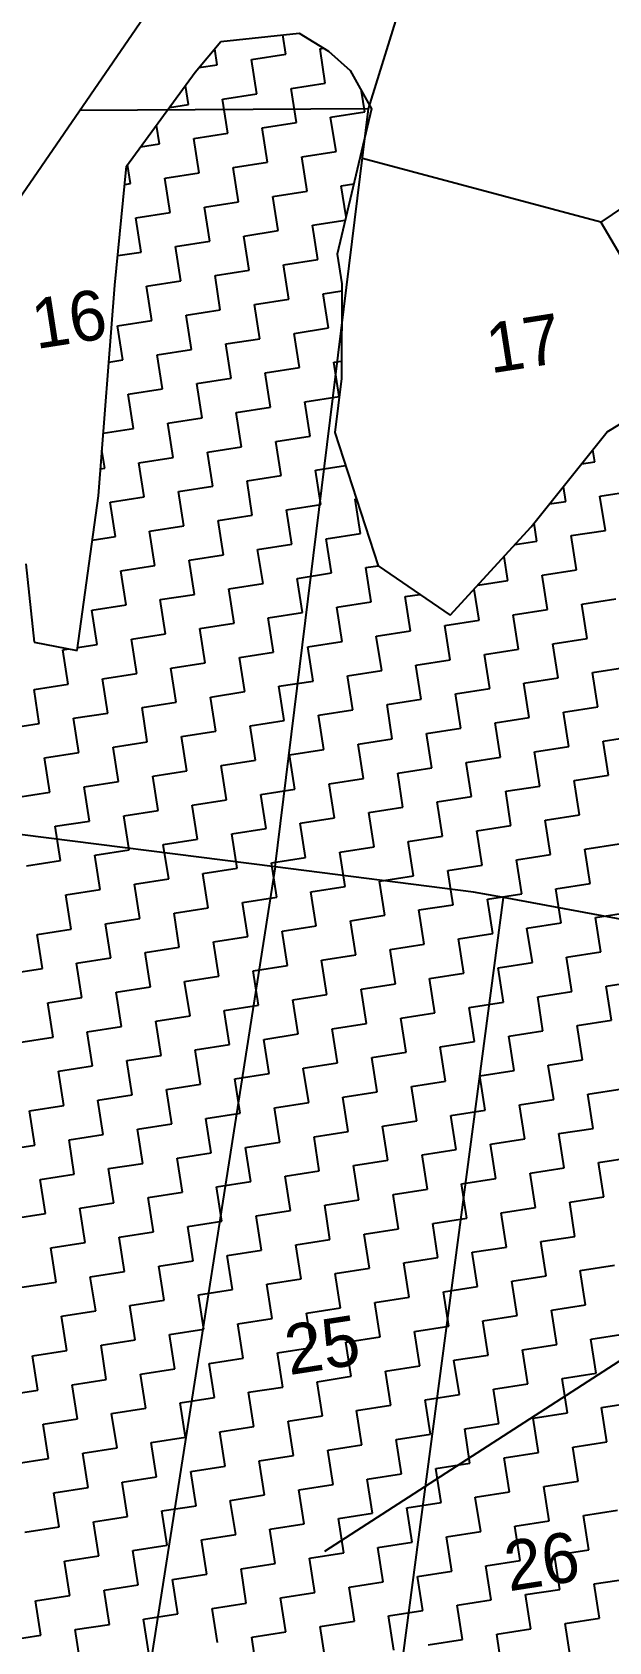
# Model space of a CAD drawing. Header units: metres. Extents: x 288488 to 290462, y 1999122 to 2001536.
# Drawn here: x 289163.5 to 289246.1, y 1999797.9 to 2000028.3 of the extents above; entities that cross this region are included whole.
import ezdxf
from ezdxf.enums import TextEntityAlignment as Align

# ---------------------------------------------------------------- set-up
doc = ezdxf.new("R2010")
doc.units = ezdxf.units.M
doc.header["$MEASUREMENT"] = 0
for name, color, linetype in [('POLY_HATCH', 12, 'Continuous'), ('POLY_PARCEL', 6, 'Continuous'), ('TEXT_PARCEL', 7, 'Continuous')]:
    doc.layers.add(name, color=color, linetype=linetype)
doc.styles.add('TEXT_MAP', font='')
doc.styles.get('TEXT_MAP').set_extended_font_data('Kruti Dev 050')

msp = doc.modelspace()

# ---------------------------------------------------------------- linework, layer by layer
msp.add_line((289286.25, 1999863.03), (289205.38, 1999810.82))
at = {"layer": 'POLY_HATCH'}
for p, q in [((289190.53, 2000026.98), (289201.73, 2000028.18)), ((289201.73, 2000028.18), (289205.93, 2000025.58)), ((289186.88, 2000022.61), (289190.53, 2000026.98)), ((289205.93, 2000025.58), (289209.07, 2000022.82)), ((289209.07, 2000022.82), (289212.1, 2000017.33)), ((289177.04, 2000009.16), (289186.88, 2000022.61)), ((289212.1, 2000017.33), (289207.2, 1999996.52)), ((289175.36, 1999992.1), (289177.04, 2000009.16)), ((289207.2, 1999996.52), (289207.86, 1999992.29)), ((289173.01, 1999961.94), (289175.36, 1999992.1)), ((289207.86, 1999992.29), (289207.8, 1999978.73)), ((289245.86, 1999971.11), (289260.22, 1999979.84)), ((289207.8, 1999978.73), (289206.84, 1999970.99)), ((289206.84, 1999970.99), (289213.06, 1999951.91)), ((289234.96, 1999957.49), (289245.86, 1999971.11)), ((289169.95, 1999939.79), (289173.01, 1999961.94)), ((289223.38, 1999944.85), (289234.96, 1999957.49)), ((289162.6, 1999952.19), (289163.8, 1999941)), ((289213.06, 1999951.91), (289223.38, 1999944.85)), ((289163.8, 1999941), (289169.95, 1999939.79))]:
    msp.add_line(p, q, dxfattribs=at)
at = {"layer": 'POLY_HATCH', "linetype": 'Continuous'}
for p, q in [((289199.83, 2000025.17), (289199.4, 2000027.93)), ((289190.02, 2000023.65), (289189.67, 2000025.94)), ((289194.93, 2000024.41), (289199.83, 2000025.17)), ((289204.73, 2000025.94), (289205.23, 2000026.01)), ((289205.49, 2000021.03), (289204.73, 2000025.94)), ((289187.4, 2000023.24), (289190.02, 2000023.65)), ((289195.69, 2000019.51), (289194.93, 2000024.41)), ((289185.89, 2000017.98), (289185.47, 2000020.69)), ((289200.59, 2000020.27), (289205.49, 2000021.03)), ((289190.79, 2000018.75), (289195.69, 2000019.51)), ((289191.55, 2000013.85), (289190.79, 2000018.75)), ((289201.35, 2000015.37), (289200.59, 2000020.27)), ((289211.15, 2000016.9), (289210.69, 2000019.88)), ((289183.18, 2000017.56), (289185.89, 2000017.98)), ((289206.25, 2000016.13), (289211.15, 2000016.9)), ((289207.02, 2000011.23), (289206.25, 2000016.13)), ((289181.75, 2000012.32), (289181.33, 2000015.03)), ((289186.65, 2000013.08), (289191.55, 2000013.85)), ((289196.45, 2000014.61), (289201.35, 2000015.37)), ((289197.21, 2000009.71), (289196.45, 2000014.61)), ((289179.04, 2000011.9), (289181.75, 2000012.32)), ((289187.41, 2000008.18), (289186.65, 2000013.08)), ((289202.12, 2000010.47), (289207.02, 2000011.23)), ((289177.61, 2000006.66), (289177.19, 2000009.37)), ((289192.31, 2000008.94), (289197.21, 2000009.71)), ((289193.08, 2000004.04), (289192.31, 2000008.94)), ((289202.88, 2000005.57), (289202.12, 2000010.47)), ((289176.78, 2000006.53), (289177.61, 2000006.66)), ((289182.51, 2000007.42), (289187.41, 2000008.18)), ((289183.27, 2000002.52), (289182.51, 2000007.42)), ((289207.78, 2000006.33), (289209.58, 2000006.61)), ((289197.98, 2000004.81), (289202.88, 2000005.57)), ((289198.74, 1999999.91), (289197.98, 2000004.81)), ((289208.47, 2000001.9), (289207.78, 2000006.33)), ((289178.37, 2000001.76), (289183.27, 2000002.52)), ((289188.18, 2000003.28), (289193.08, 2000004.04)), ((289188.94, 1999998.38), (289188.18, 2000003.28)), ((289179.14, 1999996.85), (289178.37, 2000001.76)), ((289193.84, 1999999.14), (289198.74, 1999999.91)), ((289203.64, 2000000.67), (289208.35, 2000001.4)), ((289204.4, 1999995.77), (289203.64, 2000000.67)), ((289184.04, 1999997.62), (289188.94, 1999998.38)), ((289184.8, 1999992.72), (289184.04, 1999997.62)), ((289194.6, 1999994.24), (289193.84, 1999999.14)), ((289175.78, 1999996.33), (289179.14, 1999996.85)), ((289199.5, 1999995), (289204.4, 1999995.77)), ((289189.7, 1999993.48), (289194.6, 1999994.24)), ((289190.46, 1999988.58), (289189.7, 1999993.48)), ((289200.27, 1999990.1), (289199.5, 1999995)), ((289179.9, 1999991.95), (289184.8, 1999992.72)), ((289180.66, 1999987.05), (289179.9, 1999991.95)), ((289205.17, 1999990.87), (289207.86, 1999991.29)), ((289205.93, 1999985.97), (289205.17, 1999990.87)), ((289185.56, 1999987.82), (289190.46, 1999988.58)), ((289195.36, 1999989.34), (289200.27, 1999990.1)), ((289196.13, 1999984.44), (289195.36, 1999989.34)), ((289175.76, 1999986.29), (289180.66, 1999987.05)), ((289176.52, 1999981.39), (289175.76, 1999986.29)), ((289186.33, 1999982.91), (289185.56, 1999987.82)), ((289201.03, 1999985.2), (289205.93, 1999985.97)), ((289191.23, 1999983.68), (289196.13, 1999984.44)), ((289191.99, 1999978.78), (289191.23, 1999983.68)), ((289201.79, 1999980.3), (289201.03, 1999985.2)), ((289174.5, 1999981.07), (289176.52, 1999981.39)), ((289181.42, 1999982.15), (289186.33, 1999982.91)), ((289182.19, 1999977.25), (289181.42, 1999982.15)), ((289206.69, 1999981.06), (289207.81, 1999981.24)), ((289196.89, 1999979.54), (289201.79, 1999980.3)), ((289197.65, 1999974.64), (289196.89, 1999979.54)), ((289207.45, 1999976.16), (289206.69, 1999981.06)), ((289177.29, 1999976.49), (289182.19, 1999977.25)), ((289187.09, 1999978.01), (289191.99, 1999978.78)), ((289187.85, 1999973.11), (289187.09, 1999978.01)), ((289178.05, 1999971.59), (289177.29, 1999976.49)), ((289192.75, 1999973.88), (289197.65, 1999974.64)), ((289202.55, 1999975.4), (289207.45, 1999976.16)), ((289203.32, 1999970.5), (289202.55, 1999975.4)), ((289182.95, 1999972.35), (289187.85, 1999973.11)), ((289183.71, 1999967.45), (289182.95, 1999972.35)), ((289193.51, 1999968.97), (289192.75, 1999973.88)), ((289173.71, 1999970.91), (289178.05, 1999971.59)), ((289198.42, 1999969.74), (289203.32, 1999970.5)), ((289199.18, 1999964.84), (289198.42, 1999969.74)), ((289173.91, 1999965.92), (289173.52, 1999968.47)), ((289178.81, 1999966.69), (289183.71, 1999967.45)), ((289188.61, 1999968.21), (289193.51, 1999968.97)), ((289189.38, 1999963.31), (289188.61, 1999968.21)), ((289244.05, 1999966.8), (289243.78, 1999968.52)), ((289173.31, 1999965.83), (289173.91, 1999965.92)), ((289179.58, 1999961.78), (289178.81, 1999966.69)), ((289204.08, 1999965.6), (289208.38, 1999966.27)), ((289204.84, 1999960.7), (289204.08, 1999965.6)), ((289242.18, 1999966.51), (289244.05, 1999966.8)), ((289184.48, 1999962.55), (289189.38, 1999963.31)), ((289194.28, 1999964.07), (289199.18, 1999964.84)), ((289195.04, 1999959.17), (289194.28, 1999964.07)), ((289239.91, 1999961.14), (289239.58, 1999963.26)), ((289174.67, 1999961.02), (289179.58, 1999961.78)), ((289175.44, 1999956.12), (289174.67, 1999961.02)), ((289185.24, 1999957.65), (289184.48, 1999962.55)), ((289199.94, 1999959.94), (289204.84, 1999960.7)), ((289209.74, 1999961.46), (289209.94, 1999961.49)), ((289210.51, 1999956.56), (289209.74, 1999961.46)), ((289237.59, 1999960.78), (289239.91, 1999961.14)), ((289244.81, 1999961.9), (289249.71, 1999962.66)), ((289245.58, 1999957), (289244.81, 1999961.9)), ((289190.14, 1999958.41), (289195.04, 1999959.17)), ((289190.9, 1999953.51), (289190.14, 1999958.41)), ((289200.7, 1999955.03), (289199.94, 1999959.94)), ((289172.13, 1999955.61), (289175.44, 1999956.12)), ((289180.34, 1999956.88), (289185.24, 1999957.65)), ((289181.1, 1999951.98), (289180.34, 1999956.88)), ((289205.61, 1999955.8), (289210.51, 1999956.56)), ((289235.77, 1999955.47), (289235.38, 1999958.01)), ((289240.67, 1999956.24), (289245.58, 1999957)), ((289241.44, 1999951.33), (289240.67, 1999956.24)), ((289195.8, 1999954.27), (289200.7, 1999955.03)), ((289196.57, 1999949.37), (289195.8, 1999954.27)), ((289206.37, 1999950.9), (289205.61, 1999955.8)), ((289232.67, 1999954.99), (289235.77, 1999955.47)), ((289176.2, 1999951.22), (289181.1, 1999951.98)), ((289186, 1999952.75), (289190.9, 1999953.51)), ((289186.76, 1999947.84), (289186, 1999952.75)), ((289211.27, 1999951.66), (289213.05, 1999951.94)), ((289212.03, 1999946.76), (289211.27, 1999951.66)), ((289231.64, 1999949.81), (289231.1, 1999953.27)), ((289236.54, 1999950.57), (289241.44, 1999951.33)), ((289176.96, 1999946.32), (289176.2, 1999951.22)), ((289191.67, 1999948.61), (289196.57, 1999949.37)), ((289201.47, 1999950.13), (289206.37, 1999950.9)), ((289202.23, 1999945.23), (289201.47, 1999950.13)), ((289227.3, 1999949.14), (289231.64, 1999949.81)), ((289237.3, 1999945.67), (289236.54, 1999950.57)), ((289181.86, 1999947.08), (289186.76, 1999947.84)), ((289182.63, 1999942.18), (289181.86, 1999947.08)), ((289192.43, 1999943.71), (289191.67, 1999948.61)), ((289207.13, 1999946), (289212.03, 1999946.76)), ((289216.93, 1999947.52), (289219.01, 1999947.84)), ((289217.7, 1999942.62), (289216.93, 1999947.52)), ((289227.5, 1999944.15), (289226.81, 1999948.59)), ((289242.2, 1999946.43), (289247.1, 1999947.2)), ((289172.06, 1999945.56), (289176.96, 1999946.32)), ((289172.82, 1999940.66), (289172.06, 1999945.56)), ((289197.33, 1999944.47), (289202.23, 1999945.23)), ((289198.09, 1999939.57), (289197.33, 1999944.47)), ((289207.89, 1999941.09), (289207.13, 1999946)), ((289232.4, 1999944.91), (289237.3, 1999945.67)), ((289233.16, 1999940.01), (289232.4, 1999944.91)), ((289242.96, 1999941.53), (289242.2, 1999946.43)), ((289177.73, 1999941.42), (289182.63, 1999942.18)), ((289187.53, 1999942.94), (289192.43, 1999943.71)), ((289188.29, 1999938.04), (289187.53, 1999942.94)), ((289212.79, 1999941.86), (289217.7, 1999942.62)), ((289222.6, 1999943.38), (289227.5, 1999944.15)), ((289223.36, 1999938.48), (289222.6, 1999943.38)), ((289167.92, 1999939.89), (289168.75, 1999940.02)), ((289168.69, 1999934.99), (289167.92, 1999939.89)), ((289170.01, 1999940.22), (289172.82, 1999940.66)), ((289178.49, 1999936.52), (289177.73, 1999941.42)), ((289202.99, 1999940.33), (289207.89, 1999941.09)), ((289203.76, 1999935.43), (289202.99, 1999940.33)), ((289213.56, 1999936.96), (289212.79, 1999941.86)), ((289228.26, 1999939.24), (289233.16, 1999940.01)), ((289238.06, 1999940.77), (289242.96, 1999941.53)), ((289238.82, 1999935.87), (289238.06, 1999940.77)), ((289183.39, 1999937.28), (289188.29, 1999938.04)), ((289193.19, 1999938.81), (289198.09, 1999939.57)), ((289193.95, 1999933.91), (289193.19, 1999938.81)), ((289218.46, 1999937.72), (289223.36, 1999938.48)), ((289219.22, 1999932.82), (289218.46, 1999937.72)), ((289229.02, 1999934.34), (289228.26, 1999939.24)), ((289173.59, 1999935.75), (289178.49, 1999936.52)), ((289174.35, 1999930.85), (289173.59, 1999935.75)), ((289184.15, 1999932.38), (289183.39, 1999937.28)), ((289198.85, 1999934.67), (289203.76, 1999935.43)), ((289208.66, 1999936.19), (289213.56, 1999936.96)), ((289209.42, 1999931.29), (289208.66, 1999936.19)), ((289233.92, 1999935.11), (289238.82, 1999935.87)), ((289243.73, 1999936.63), (289248.63, 1999937.4)), ((289244.49, 1999931.73), (289243.73, 1999936.63)), ((289163.79, 1999934.23), (289168.69, 1999934.99)), ((289164.55, 1999929.33), (289163.79, 1999934.23)), ((289189.05, 1999933.14), (289193.95, 1999933.91)), ((289189.82, 1999928.24), (289189.05, 1999933.14)), ((289199.62, 1999929.77), (289198.85, 1999934.67)), ((289224.12, 1999933.58), (289229.02, 1999934.34)), ((289224.88, 1999928.68), (289224.12, 1999933.58)), ((289234.69, 1999930.21), (289233.92, 1999935.11)), ((289169.45, 1999930.09), (289174.35, 1999930.85)), ((289179.25, 1999931.62), (289184.15, 1999932.38)), ((289180.01, 1999926.72), (289179.25, 1999931.62)), ((289204.52, 1999930.53), (289209.42, 1999931.29)), ((289205.28, 1999925.63), (289204.52, 1999930.53)), ((289214.32, 1999932.06), (289219.22, 1999932.82)), ((289215.08, 1999927.15), (289214.32, 1999932.06)), ((289239.59, 1999930.97), (289244.49, 1999931.73)), ((289240.35, 1999926.07), (289239.59, 1999930.97)), ((289159.65, 1999928.57), (289164.55, 1999929.33)), ((289170.21, 1999925.19), (289169.45, 1999930.09)), ((289184.91, 1999927.48), (289189.82, 1999928.24)), ((289194.72, 1999929), (289199.62, 1999929.77)), ((289195.48, 1999924.1), (289194.72, 1999929)), ((289219.98, 1999927.92), (289224.88, 1999928.68)), ((289229.79, 1999929.44), (289234.69, 1999930.21)), ((289230.55, 1999924.54), (289229.79, 1999929.44)), ((289175.11, 1999925.95), (289180.01, 1999926.72)), ((289175.88, 1999921.05), (289175.11, 1999925.95)), ((289185.68, 1999922.58), (289184.91, 1999927.48)), ((289210.18, 1999926.39), (289215.08, 1999927.15)), ((289210.94, 1999921.49), (289210.18, 1999926.39)), ((289220.75, 1999923.02), (289219.98, 1999927.92)), ((289235.45, 1999925.3), (289240.35, 1999926.07)), ((289245.25, 1999926.83), (289250.15, 1999927.59)), ((289246.01, 1999921.93), (289245.25, 1999926.83)), ((289165.31, 1999924.43), (289170.21, 1999925.19)), ((289166.07, 1999919.53), (289165.31, 1999924.43)), ((289190.58, 1999923.34), (289195.48, 1999924.1)), ((289200.38, 1999924.87), (289205.28, 1999925.63)), ((289201.14, 1999919.97), (289200.38, 1999924.87)), ((289225.65, 1999923.78), (289230.55, 1999924.54)), ((289226.41, 1999918.88), (289225.65, 1999923.78)), ((289236.21, 1999920.4), (289235.45, 1999925.3)), ((289180.78, 1999921.81), (289185.68, 1999922.58)), ((289181.54, 1999916.91), (289180.78, 1999921.81)), ((289191.34, 1999918.44), (289190.58, 1999923.34)), ((289206.04, 1999920.73), (289210.94, 1999921.49)), ((289215.85, 1999922.25), (289220.75, 1999923.02)), ((289216.61, 1999917.35), (289215.85, 1999922.25)), ((289241.11, 1999921.17), (289246.01, 1999921.93)), ((289161.17, 1999918.76), (289166.07, 1999919.53)), ((289170.97, 1999920.29), (289175.88, 1999921.05)), ((289171.74, 1999915.39), (289170.97, 1999920.29)), ((289196.24, 1999919.2), (289201.14, 1999919.97)), ((289197, 1999914.3), (289196.24, 1999919.2)), ((289206.81, 1999915.83), (289206.04, 1999920.73)), ((289231.31, 1999919.64), (289236.21, 1999920.4)), ((289232.07, 1999914.74), (289231.31, 1999919.64)), ((289241.88, 1999916.27), (289241.11, 1999921.17)), ((289176.64, 1999916.15), (289181.54, 1999916.91)), ((289186.44, 1999917.68), (289191.34, 1999918.44)), ((289187.2, 1999912.78), (289186.44, 1999917.68)), ((289211.71, 1999916.59), (289216.61, 1999917.35)), ((289221.51, 1999918.12), (289226.41, 1999918.88)), ((289222.27, 1999913.21), (289221.51, 1999918.12)), ((289166.84, 1999914.63), (289171.74, 1999915.39)), ((289167.6, 1999909.72), (289166.84, 1999914.63)), ((289177.4, 1999911.25), (289176.64, 1999916.15)), ((289201.91, 1999915.06), (289206.81, 1999915.83)), ((289202.67, 1999910.16), (289201.91, 1999915.06)), ((289212.47, 1999911.69), (289211.71, 1999916.59)), ((289227.17, 1999913.98), (289232.07, 1999914.74)), ((289236.98, 1999915.5), (289241.88, 1999916.27)), ((289237.74, 1999910.6), (289236.98, 1999915.5)), ((289182.3, 1999912.01), (289187.2, 1999912.78)), ((289192.1, 1999913.54), (289197, 1999914.3)), ((289192.87, 1999908.64), (289192.1, 1999913.54)), ((289217.37, 1999912.45), (289222.27, 1999913.21)), ((289218.13, 1999907.55), (289217.37, 1999912.45)), ((289227.94, 1999909.08), (289227.17, 1999913.98)), ((289242.64, 1999911.36), (289247.54, 1999912.13)), ((289172.5, 1999910.49), (289177.4, 1999911.25)), ((289173.26, 1999905.59), (289172.5, 1999910.49)), ((289183.07, 1999907.11), (289182.3, 1999912.01)), ((289197.77, 1999909.4), (289202.67, 1999910.16)), ((289207.57, 1999910.93), (289212.47, 1999911.69)), ((289208.33, 1999906.03), (289207.57, 1999910.93)), ((289232.84, 1999909.84), (289237.74, 1999910.6)), ((289233.6, 1999904.94), (289232.84, 1999909.84)), ((289243.4, 1999906.46), (289242.64, 1999911.36)), ((289162.7, 1999908.96), (289167.6, 1999909.72)), ((289187.97, 1999907.87), (289192.87, 1999908.64)), ((289188.73, 1999902.97), (289187.97, 1999907.87)), ((289198.53, 1999904.5), (289197.77, 1999909.4)), ((289213.23, 1999906.79), (289218.13, 1999907.55)), ((289223.04, 1999908.31), (289227.94, 1999909.08)), ((289223.8, 1999903.41), (289223.04, 1999908.31)), ((289168.36, 1999904.82), (289173.26, 1999905.59)), ((289178.16, 1999906.35), (289183.07, 1999907.11)), ((289178.93, 1999901.45), (289178.16, 1999906.35)), ((289203.43, 1999905.26), (289208.33, 1999906.03)), ((289204.19, 1999900.36), (289203.43, 1999905.26)), ((289214, 1999901.89), (289213.23, 1999906.79)), ((289238.5, 1999905.7), (289243.4, 1999906.46)), ((289239.26, 1999900.8), (289238.5, 1999905.7)), ((289169.13, 1999899.92), (289168.36, 1999904.82)), ((289183.83, 1999902.21), (289188.73, 1999902.97)), ((289193.63, 1999903.74), (289198.53, 1999904.5)), ((289194.39, 1999898.84), (289193.63, 1999903.74)), ((289218.9, 1999902.65), (289223.8, 1999903.41)), ((289228.7, 1999904.18), (289233.6, 1999904.94)), ((289229.46, 1999899.27), (289228.7, 1999904.18)), ((289174.03, 1999900.69), (289178.93, 1999901.45)), ((289174.79, 1999895.78), (289174.03, 1999900.69)), ((289184.59, 1999897.31), (289183.83, 1999902.21)), ((289209.1, 1999901.12), (289214, 1999901.89)), ((289209.86, 1999896.22), (289209.1, 1999901.12)), ((289219.66, 1999897.75), (289218.9, 1999902.65)), ((289234.36, 1999900.04), (289239.26, 1999900.8)), ((289244.16, 1999901.56), (289249.07, 1999902.33)), ((289244.93, 1999896.66), (289244.16, 1999901.56)), ((289164.22, 1999899.16), (289169.13, 1999899.92)), ((289164.99, 1999894.26), (289164.22, 1999899.16)), ((289189.49, 1999898.07), (289194.39, 1999898.84)), ((289199.29, 1999899.6), (289204.19, 1999900.36)), ((289200.06, 1999894.7), (289199.29, 1999899.6)), ((289224.56, 1999898.51), (289229.46, 1999899.27)), ((289225.32, 1999893.61), (289224.56, 1999898.51)), ((289235.13, 1999895.14), (289234.36, 1999900.04)), ((289179.69, 1999896.55), (289184.59, 1999897.31)), ((289180.45, 1999891.65), (289179.69, 1999896.55)), ((289190.25, 1999893.17), (289189.49, 1999898.07)), ((289204.96, 1999895.46), (289209.86, 1999896.22)), ((289214.76, 1999896.99), (289219.66, 1999897.75)), ((289215.52, 1999892.09), (289214.76, 1999896.99)), ((289240.03, 1999895.9), (289244.93, 1999896.66)), ((289160.09, 1999893.5), (289164.99, 1999894.26)), ((289169.89, 1999895.02), (289174.79, 1999895.78)), ((289170.65, 1999890.12), (289169.89, 1999895.02)), ((289195.16, 1999893.93), (289200.06, 1999894.7)), ((289195.92, 1999889.03), (289195.16, 1999893.93)), ((289205.72, 1999890.56), (289204.96, 1999895.46)), ((289230.22, 1999894.37), (289235.13, 1999895.14)), ((289230.99, 1999889.47), (289230.22, 1999894.37)), ((289240.79, 1999891), (289240.03, 1999895.9)), ((289175.55, 1999890.88), (289180.45, 1999891.65)), ((289185.35, 1999892.41), (289190.25, 1999893.17)), ((289186.12, 1999887.51), (289185.35, 1999892.41)), ((289210.62, 1999891.32), (289215.52, 1999892.09)), ((289220.42, 1999892.85), (289225.32, 1999893.61)), ((289221.19, 1999887.95), (289220.42, 1999892.85)), ((289245.69, 1999891.76), (289250.59, 1999892.52)), ((289246.45, 1999886.86), (289245.69, 1999891.76)), ((289165.75, 1999889.36), (289170.65, 1999890.12)), ((289166.51, 1999884.46), (289165.75, 1999889.36)), ((289176.31, 1999885.98), (289175.55, 1999890.88)), ((289200.82, 1999889.8), (289205.72, 1999890.56)), ((289201.58, 1999884.9), (289200.82, 1999889.8)), ((289211.38, 1999886.42), (289210.62, 1999891.32)), ((289226.09, 1999888.71), (289230.99, 1999889.47)), ((289235.89, 1999890.24), (289240.79, 1999891)), ((289236.65, 1999885.33), (289235.89, 1999890.24)), ((289181.22, 1999886.75), (289186.12, 1999887.51)), ((289181.98, 1999881.84), (289181.22, 1999886.75)), ((289191.02, 1999888.27), (289195.92, 1999889.03)), ((289191.78, 1999883.37), (289191.02, 1999888.27)), ((289216.28, 1999887.18), (289221.19, 1999887.95)), ((289217.05, 1999882.28), (289216.28, 1999887.18)), ((289226.85, 1999883.81), (289226.09, 1999888.71)), ((289241.55, 1999886.1), (289246.45, 1999886.86)), ((289161.61, 1999883.69), (289166.51, 1999884.46)), ((289171.41, 1999885.22), (289176.31, 1999885.98)), ((289172.18, 1999880.32), (289171.41, 1999885.22)), ((289196.68, 1999884.13), (289201.58, 1999884.9)), ((289206.48, 1999885.66), (289211.38, 1999886.42)), ((289207.25, 1999880.76), (289206.48, 1999885.66)), ((289231.75, 1999884.57), (289236.65, 1999885.33)), ((289232.51, 1999879.67), (289231.75, 1999884.57)), ((289242.31, 1999881.2), (289241.55, 1999886.1)), ((289186.88, 1999882.61), (289191.78, 1999883.37)), ((289187.64, 1999877.71), (289186.88, 1999882.61)), ((289197.44, 1999879.23), (289196.68, 1999884.13)), ((289212.15, 1999881.52), (289217.05, 1999882.28)), ((289221.95, 1999883.05), (289226.85, 1999883.81)), ((289222.71, 1999878.15), (289221.95, 1999883.05)), ((289167.28, 1999879.56), (289172.18, 1999880.32)), ((289177.08, 1999881.08), (289181.98, 1999881.84)), ((289177.84, 1999876.18), (289177.08, 1999881.08)), ((289202.34, 1999879.99), (289207.25, 1999880.76)), ((289203.11, 1999875.09), (289202.34, 1999879.99)), ((289212.91, 1999876.62), (289212.15, 1999881.52)), ((289237.41, 1999880.43), (289242.31, 1999881.2)), ((289238.18, 1999875.53), (289237.41, 1999880.43)), ((289168.04, 1999874.66), (289167.28, 1999879.56)), ((289182.74, 1999876.94), (289187.64, 1999877.71)), ((289192.54, 1999878.47), (289197.44, 1999879.23)), ((289193.31, 1999873.57), (289192.54, 1999878.47)), ((289217.81, 1999877.38), (289222.71, 1999878.15)), ((289227.61, 1999878.91), (289232.51, 1999879.67)), ((289228.37, 1999874.01), (289227.61, 1999878.91)), ((289172.94, 1999875.42), (289177.84, 1999876.18)), ((289173.7, 1999870.52), (289172.94, 1999875.42)), ((289183.5, 1999872.04), (289182.74, 1999876.94)), ((289208.01, 1999875.86), (289212.91, 1999876.62)), ((289208.77, 1999870.96), (289208.01, 1999875.86)), ((289218.57, 1999872.48), (289217.81, 1999877.38)), ((289233.28, 1999874.77), (289238.18, 1999875.53)), ((289243.08, 1999876.3), (289247.98, 1999877.06)), ((289243.84, 1999871.39), (289243.08, 1999876.3)), ((289163.14, 1999873.89), (289168.04, 1999874.66)), ((289163.9, 1999868.99), (289163.14, 1999873.89)), ((289188.4, 1999872.81), (289193.31, 1999873.57)), ((289198.21, 1999874.33), (289203.11, 1999875.09)), ((289198.97, 1999869.43), (289198.21, 1999874.33)), ((289223.47, 1999873.24), (289228.37, 1999874.01)), ((289224.24, 1999868.34), (289223.47, 1999873.24)), ((289234.04, 1999869.87), (289233.28, 1999874.77)), ((289178.6, 1999871.28), (289183.5, 1999872.04)), ((289179.37, 1999866.38), (289178.6, 1999871.28)), ((289189.17, 1999867.9), (289188.4, 1999872.81)), ((289203.87, 1999870.19), (289208.77, 1999870.96)), ((289213.67, 1999871.72), (289218.57, 1999872.48)), ((289214.43, 1999866.82), (289213.67, 1999871.72)), ((289238.94, 1999870.63), (289243.84, 1999871.39)), ((289239.7, 1999865.73), (289238.94, 1999870.63)), ((289159, 1999868.23), (289163.9, 1999868.99)), ((289168.8, 1999869.75), (289173.7, 1999870.52)), ((289169.56, 1999864.85), (289168.8, 1999869.75)), ((289194.07, 1999868.67), (289198.97, 1999869.43)), ((289194.83, 1999863.77), (289194.07, 1999868.67)), ((289204.63, 1999865.29), (289203.87, 1999870.19)), ((289219.34, 1999867.58), (289224.24, 1999868.34)), ((289229.14, 1999869.11), (289234.04, 1999869.87)), ((289229.9, 1999864.21), (289229.14, 1999869.11)), ((289174.46, 1999865.62), (289179.37, 1999866.38)), ((289184.27, 1999867.14), (289189.17, 1999867.9)), ((289185.03, 1999862.24), (289184.27, 1999867.14)), ((289209.53, 1999866.06), (289214.43, 1999866.82)), ((289210.3, 1999861.15), (289209.53, 1999866.06)), ((289220.1, 1999862.68), (289219.34, 1999867.58)), ((289244.6, 1999866.49), (289249.5, 1999867.26)), ((289245.37, 1999861.59), (289244.6, 1999866.49)), ((289164.66, 1999864.09), (289169.56, 1999864.85)), ((289165.43, 1999859.19), (289164.66, 1999864.09)), ((289175.23, 1999860.72), (289174.46, 1999865.62)), ((289189.93, 1999863), (289194.83, 1999863.77)), ((289199.73, 1999864.53), (289204.63, 1999865.29)), ((289200.49, 1999859.63), (289199.73, 1999864.53)), ((289225, 1999863.44), (289229.9, 1999864.21)), ((289234.8, 1999864.97), (289239.7, 1999865.73)), ((289235.56, 1999860.07), (289234.8, 1999864.97)), ((289180.13, 1999861.48), (289185.03, 1999862.24)), ((289180.89, 1999856.58), (289180.13, 1999861.48)), ((289190.69, 1999858.1), (289189.93, 1999863)), ((289215.2, 1999861.92), (289220.1, 1999862.68)), ((289215.96, 1999857.02), (289215.2, 1999861.92)), ((289225.76, 1999858.54), (289225, 1999863.44)), ((289240.47, 1999860.83), (289245.37, 1999861.59)), ((289160.52, 1999858.43), (289165.43, 1999859.19)), ((289170.33, 1999859.95), (289175.23, 1999860.72)), ((289171.09, 1999855.05), (289170.33, 1999859.95)), ((289195.59, 1999858.87), (289200.49, 1999859.63)), ((289205.4, 1999860.39), (289210.3, 1999861.15)), ((289206.16, 1999855.49), (289205.4, 1999860.39)), ((289230.66, 1999859.3), (289235.56, 1999860.07)), ((289231.43, 1999854.4), (289230.66, 1999859.3)), ((289241.23, 1999855.93), (289240.47, 1999860.83)), ((289185.79, 1999857.34), (289190.69, 1999858.1)), ((289186.56, 1999852.44), (289185.79, 1999857.34)), ((289196.36, 1999853.96), (289195.59, 1999858.87)), ((289211.06, 1999856.25), (289215.96, 1999857.02)), ((289220.86, 1999857.78), (289225.76, 1999858.54)), ((289221.62, 1999852.88), (289220.86, 1999857.78)), ((289166.19, 1999854.29), (289171.09, 1999855.05)), ((289175.99, 1999855.81), (289180.89, 1999856.58)), ((289176.75, 1999850.91), (289175.99, 1999855.81)), ((289201.26, 1999854.73), (289206.16, 1999855.49)), ((289202.02, 1999849.83), (289201.26, 1999854.73)), ((289211.82, 1999851.35), (289211.06, 1999856.25)), ((289236.33, 1999855.17), (289241.23, 1999855.93)), ((289237.09, 1999850.27), (289236.33, 1999855.17)), ((289166.95, 1999849.39), (289166.19, 1999854.29)), ((289181.65, 1999851.68), (289186.56, 1999852.44)), ((289191.46, 1999853.2), (289196.36, 1999853.96)), ((289192.22, 1999848.3), (289191.46, 1999853.2)), ((289216.72, 1999852.12), (289221.62, 1999852.88)), ((289226.53, 1999853.64), (289231.43, 1999854.4)), ((289227.29, 1999848.74), (289226.53, 1999853.64)), ((289171.85, 1999850.15), (289176.75, 1999850.91)), ((289172.62, 1999845.25), (289171.85, 1999850.15)), ((289182.42, 1999846.78), (289181.65, 1999851.68)), ((289206.92, 1999850.59), (289211.82, 1999851.35)), ((289207.68, 1999845.69), (289206.92, 1999850.59)), ((289217.49, 1999847.21), (289216.72, 1999852.12)), ((289232.19, 1999849.5), (289237.09, 1999850.27)), ((289241.99, 1999851.03), (289246.89, 1999851.79)), ((289242.75, 1999846.13), (289241.99, 1999851.03)), ((289162.05, 1999848.63), (289166.95, 1999849.39)), ((289187.32, 1999847.54), (289192.22, 1999848.3)), ((289197.12, 1999849.06), (289202.02, 1999849.83)), ((289197.88, 1999844.16), (289197.12, 1999849.06)), ((289222.39, 1999847.98), (289227.29, 1999848.74)), ((289223.15, 1999843.08), (289222.39, 1999847.98)), ((289232.95, 1999844.6), (289232.19, 1999849.5)), ((289177.52, 1999846.01), (289182.42, 1999846.78)), ((289178.28, 1999841.11), (289177.52, 1999846.01)), ((289188.08, 1999842.64), (289187.32, 1999847.54)), ((289202.78, 1999844.93), (289207.68, 1999845.69)), ((289212.59, 1999846.45), (289217.49, 1999847.21)), ((289213.35, 1999841.55), (289212.59, 1999846.45)), ((289237.85, 1999845.36), (289242.75, 1999846.13)), ((289238.62, 1999840.46), (289237.85, 1999845.36)), ((289167.71, 1999844.49), (289172.62, 1999845.25)), ((289168.48, 1999839.59), (289167.71, 1999844.49)), ((289192.98, 1999843.4), (289197.88, 1999844.16)), ((289193.74, 1999838.5), (289192.98, 1999843.4)), ((289203.55, 1999840.02), (289202.78, 1999844.93)), ((289218.25, 1999842.31), (289223.15, 1999843.08)), ((289228.05, 1999843.84), (289232.95, 1999844.6)), ((289228.81, 1999838.94), (289228.05, 1999843.84)), ((289173.38, 1999840.35), (289178.28, 1999841.11)), ((289183.18, 1999841.87), (289188.08, 1999842.64)), ((289183.94, 1999836.97), (289183.18, 1999841.87)), ((289208.45, 1999840.79), (289213.35, 1999841.55)), ((289209.21, 1999835.89), (289208.45, 1999840.79)), ((289219.01, 1999837.41), (289218.25, 1999842.31)), ((289243.52, 1999841.23), (289248.42, 1999841.99)), ((289244.28, 1999836.33), (289243.52, 1999841.23)), ((289163.58, 1999838.82), (289168.48, 1999839.59)), ((289164.34, 1999833.92), (289163.58, 1999838.82)), ((289174.14, 1999835.45), (289173.38, 1999840.35)), ((289188.84, 1999837.74), (289193.74, 1999838.5)), ((289198.65, 1999839.26), (289203.55, 1999840.02)), ((289199.41, 1999834.36), (289198.65, 1999839.26)), ((289223.91, 1999838.18), (289228.81, 1999838.94)), ((289233.71, 1999839.7), (289238.62, 1999840.46)), ((289234.48, 1999834.8), (289233.71, 1999839.7)), ((289179.04, 1999836.21), (289183.94, 1999836.97)), ((289179.8, 1999831.31), (289179.04, 1999836.21)), ((289189.61, 1999832.84), (289188.84, 1999837.74)), ((289214.11, 1999836.65), (289219.01, 1999837.41)), ((289214.87, 1999831.75), (289214.11, 1999836.65)), ((289224.68, 1999833.27), (289223.91, 1999838.18)), ((289239.38, 1999835.56), (289244.28, 1999836.33)), ((289159.44, 1999833.16), (289164.34, 1999833.92)), ((289169.24, 1999834.69), (289174.14, 1999835.45)), ((289170, 1999829.78), (289169.24, 1999834.69)), ((289194.51, 1999833.6), (289199.41, 1999834.36)), ((289204.31, 1999835.12), (289209.21, 1999835.89)), ((289205.07, 1999830.22), (289204.31, 1999835.12)), ((289229.58, 1999834.04), (289234.48, 1999834.8)), ((289230.34, 1999829.14), (289229.58, 1999834.04)), ((289240.14, 1999830.66), (289239.38, 1999835.56)), ((289184.71, 1999832.07), (289189.61, 1999832.84)), ((289185.47, 1999827.17), (289184.71, 1999832.07)), ((289195.27, 1999828.7), (289194.51, 1999833.6)), ((289209.97, 1999830.99), (289214.87, 1999831.75)), ((289219.77, 1999832.51), (289224.68, 1999833.27)), ((289220.54, 1999827.61), (289219.77, 1999832.51)), ((289245.04, 1999831.42), (289249.94, 1999832.19)), ((289165.1, 1999829.02), (289170, 1999829.78)), ((289174.9, 1999830.55), (289179.8, 1999831.31)), ((289175.67, 1999825.65), (289174.9, 1999830.55)), ((289200.17, 1999829.46), (289205.07, 1999830.22)), ((289200.93, 1999824.56), (289200.17, 1999829.46)), ((289210.74, 1999826.08), (289209.97, 1999830.99)), ((289225.44, 1999828.37), (289230.34, 1999829.14)), ((289235.24, 1999829.9), (289240.14, 1999830.66)), ((289236, 1999825), (289235.24, 1999829.9)), ((289245.8, 1999826.52), (289245.04, 1999831.42)), ((289165.86, 1999824.12), (289165.1, 1999829.02)), ((289180.57, 1999826.41), (289185.47, 1999827.17)), ((289190.37, 1999827.93), (289195.27, 1999828.7)), ((289191.13, 1999823.03), (289190.37, 1999827.93)), ((289215.64, 1999826.85), (289220.54, 1999827.61)), ((289216.4, 1999821.95), (289215.64, 1999826.85)), ((289226.2, 1999823.47), (289225.44, 1999828.37)), ((289170.77, 1999824.88), (289175.67, 1999825.65)), ((289171.53, 1999819.98), (289170.77, 1999824.88)), ((289181.33, 1999821.51), (289180.57, 1999826.41)), ((289196.03, 1999823.8), (289200.93, 1999824.56)), ((289205.83, 1999825.32), (289210.74, 1999826.08)), ((289206.6, 1999820.42), (289205.83, 1999825.32)), ((289231.1, 1999824.24), (289236, 1999825)), ((289240.9, 1999825.76), (289245.8, 1999826.52)), ((289241.67, 1999820.86), (289240.9, 1999825.76)), ((289160.96, 1999823.36), (289165.86, 1999824.12)), ((289186.23, 1999822.27), (289191.13, 1999823.03)), ((289186.99, 1999817.37), (289186.23, 1999822.27)), ((289196.8, 1999818.9), (289196.03, 1999823.8)), ((289221.3, 1999822.71), (289226.2, 1999823.47)), ((289222.06, 1999817.81), (289221.3, 1999822.71)), ((289231.86, 1999819.33), (289231.1, 1999824.24)), ((289166.63, 1999819.22), (289171.53, 1999819.98)), ((289176.43, 1999820.75), (289181.33, 1999821.51)), ((289177.19, 1999815.84), (289176.43, 1999820.75)), ((289201.7, 1999819.66), (289206.6, 1999820.42)), ((289211.5, 1999821.18), (289216.4, 1999821.95)), ((289212.26, 1999816.28), (289211.5, 1999821.18)), ((289236.77, 1999820.1), (289241.67, 1999820.86)), ((289237.53, 1999815.2), (289236.77, 1999820.1)), ((289167.39, 1999814.32), (289166.63, 1999819.22)), ((289191.89, 1999818.13), (289196.8, 1999818.9)), ((289192.66, 1999813.23), (289191.89, 1999818.13)), ((289202.46, 1999814.76), (289201.7, 1999819.66)), ((289217.16, 1999817.05), (289222.06, 1999817.81)), ((289226.96, 1999818.57), (289231.86, 1999819.33)), ((289227.73, 1999813.67), (289226.96, 1999818.57)), ((289172.29, 1999815.08), (289177.19, 1999815.84)), ((289182.09, 1999816.61), (289186.99, 1999817.37)), ((289182.86, 1999811.71), (289182.09, 1999816.61)), ((289207.36, 1999815.52), (289212.26, 1999816.28)), ((289208.12, 1999810.62), (289207.36, 1999815.52)), ((289217.92, 1999812.15), (289217.16, 1999817.05)), ((289242.43, 1999815.96), (289247.33, 1999816.72)), ((289243.19, 1999811.06), (289242.43, 1999815.96)), ((289162.49, 1999813.56), (289167.39, 1999814.32)), ((289173.05, 1999810.18), (289172.29, 1999815.08)), ((289187.76, 1999812.47), (289192.66, 1999813.23)), ((289197.56, 1999813.99), (289202.46, 1999814.76)), ((289198.32, 1999809.09), (289197.56, 1999813.99)), ((289222.83, 1999812.91), (289227.73, 1999813.67)), ((289232.63, 1999814.43), (289237.53, 1999815.2)), ((289233.39, 1999809.53), (289232.63, 1999814.43)), ((289177.95, 1999810.94), (289182.86, 1999811.71)), ((289178.72, 1999806.04), (289177.95, 1999810.94)), ((289188.52, 1999807.57), (289187.76, 1999812.47)), ((289213.02, 1999811.38), (289217.92, 1999812.15)), ((289213.79, 1999806.48), (289213.02, 1999811.38)), ((289223.59, 1999808.01), (289222.83, 1999812.91)), ((289238.29, 1999810.3), (289243.19, 1999811.06)), ((289168.15, 1999809.42), (289173.05, 1999810.18)), ((289168.92, 1999804.52), (289168.15, 1999809.42)), ((289193.42, 1999808.33), (289198.32, 1999809.09)), ((289203.22, 1999809.86), (289208.12, 1999810.62)), ((289203.99, 1999804.96), (289203.22, 1999809.86)), ((289228.49, 1999808.77), (289233.39, 1999809.53)), ((289229.25, 1999803.87), (289228.49, 1999808.77)), ((289239.05, 1999805.39), (289238.29, 1999810.3)), ((289183.62, 1999806.81), (289188.52, 1999807.57)), ((289184.38, 1999801.9), (289183.62, 1999806.81)), ((289194.18, 1999803.43), (289193.42, 1999808.33)), ((289208.89, 1999805.72), (289213.79, 1999806.48)), ((289218.69, 1999807.24), (289223.59, 1999808.01)), ((289219.45, 1999802.34), (289218.69, 1999807.24)), ((289243.96, 1999806.16), (289248.86, 1999806.92)), ((289244.72, 1999801.26), (289243.96, 1999806.16)), ((289164.01, 1999803.75), (289168.92, 1999804.52)), ((289173.82, 1999805.28), (289178.72, 1999806.04)), ((289174.58, 1999800.38), (289173.82, 1999805.28)), ((289199.08, 1999804.19), (289203.99, 1999804.96)), ((289199.85, 1999799.29), (289199.08, 1999804.19)), ((289209.65, 1999800.82), (289208.89, 1999805.72)), ((289224.35, 1999803.11), (289229.25, 1999803.87)), ((289234.15, 1999804.63), (289239.05, 1999805.39)), ((289234.92, 1999799.73), (289234.15, 1999804.63)), ((289164.78, 1999798.85), (289164.01, 1999803.75)), ((289179.48, 1999801.14), (289184.38, 1999801.9)), ((289189.28, 1999802.67), (289194.18, 1999803.43)), ((289190.05, 1999797.77), (289189.28, 1999802.67)), ((289214.55, 1999801.58), (289219.45, 1999802.34)), ((289215.31, 1999796.68), (289214.55, 1999801.58)), ((289225.11, 1999798.21), (289224.35, 1999803.11)), ((289169.68, 1999799.62), (289174.58, 1999800.38)), ((289170.44, 1999794.72), (289169.68, 1999799.62)), ((289180.24, 1999796.24), (289179.48, 1999801.14)), ((289194.95, 1999798.53), (289199.85, 1999799.29)), ((289204.75, 1999800.05), (289209.65, 1999800.82)), ((289205.51, 1999795.15), (289204.75, 1999800.05)), ((289230.02, 1999798.97), (289234.92, 1999799.73)), ((289239.82, 1999800.49), (289244.72, 1999801.26)), ((289240.58, 1999795.59), (289239.82, 1999800.49)), ((289159.88, 1999798.09), (289164.78, 1999798.85)), ((289195.71, 1999793.63), (289194.95, 1999798.53)), ((289220.21, 1999797.44), (289225.11, 1999798.21)), ((289230.78, 1999794.07), (289230.02, 1999798.97))]:
    msp.add_line(p, q, dxfattribs=at)
at = {"layer": 'POLY_PARCEL'}
for p, q in [((289211.66, 2000017.34), (289231.62, 2000081.38)), ((289349.12, 2000071.5), (289244.91, 2000001.12)), ((289191.17, 2000047.44), (289146.07, 1999981.74)), ((289211.66, 2000017.34), (289170.36, 2000017.12)), ((289198.3, 1999908.83), (289211.66, 2000017.34)), ((289244.91, 2000001.12), (289210.79, 2000010.25)), ((289244.91, 2000001.12), (289310.43, 1999889.95)), ((289198.3, 1999908.83), (289153.38, 1999914.52)), ((289198.3, 1999908.83), (289178.18, 1999780.26)), ((289226.72, 1999905.22), (289198.3, 1999908.83)), ((289231, 1999904.43), (289226.72, 1999905.22)), ((289213.4, 1999771.35), (289231, 1999904.43)), ((289270.3, 1999897.12), (289231, 1999904.43))]:
    msp.add_line(p, q, dxfattribs=at)

# ---------------------------------------------------------------- texts
at = {"layer": 'TEXT_PARCEL', "style": 'TEXT_MAP'}
for s, p in [('16', (289168.79, 1999987.29)), ('17', (289233.85, 1999983.8)), ('25', (289205.03, 1999840.4)), ('26', (289236.47, 1999809.44))]:
    msp.add_text(s, height=7.142, rotation=8.8469, dxfattribs=at).set_placement(p, align=Align.MIDDLE)

doc.saveas('drawing.dxf')
